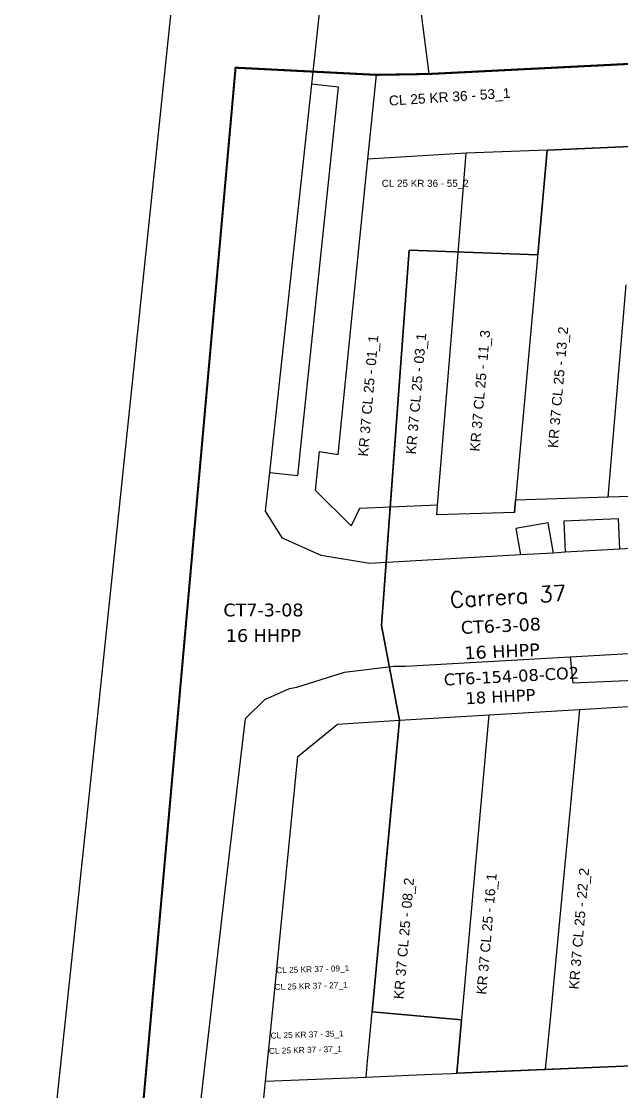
# Model space of a CAD drawing. Header units: millimetres. Extents: x -76.52126 to -76.51707, y 3.41842 to 3.42185.
# Drawn here: x -76.521026 to -76.520647, y 3.419933 to 3.42061 of the extents above; entities that cross this region are included whole.
import ezdxf

# ---------------------------------------------------------------- set-up
doc = ezdxf.new("R2010")
doc.units = ezdxf.units.MM
for name, color, linetype in [('CARTOGRAFIA', 252, 'Continuous'), ('COBERTURA CTO', 30, 'Continuous'), ('COBERTURA CTO - COUBICADO', 30, 'Continuous'), ('COBERTURA EMPALME', 2, 'Continuous'), ('PLACAS ZONA ABIERTA', 8, 'Continuous'), ('TEXCALLES', 7, 'Continuous')]:
    doc.layers.add(name, color=color, linetype=linetype)
doc.styles.add('ROMANS', font='romans.shx', dxfattribs={"height": 1.6})
doc.styles.get("Standard").update_dxf_attribs({"font": 'arial.ttf'})
doc.styles.add('style2', font='verdana.ttf', dxfattribs={"height": 0.1})

msp = doc.modelspace()

# ---------------------------------------------------------------- linework, layer by layer
at = {"layer": 'CARTOGRAFIA'}
for points in [[(-76.52097737, 3.42017745), (-76.52092949, 3.42063628), (-76.520861, 3.42126268), (-76.52085996, 3.42127212)], [(-76.52076303, 3.42030395), (-76.5208125, 3.42030187), (-76.52081763, 3.42029096), (-76.52084019, 3.42031324), (-76.52083774, 3.42033805), (-76.52082589, 3.42033607), (-76.52080707, 3.42052283), (-76.52080169, 3.42057623), (-76.52076839, 3.42057679), (-76.52077505, 3.42062962), (-76.52079997, 3.42062808), (-76.52079554, 3.42067885), (-76.52079077, 3.42073355), (-76.52078596, 3.42078872), (-76.52077782, 3.42088194), (-76.52076526, 3.42088024), (-76.52075876, 3.42102272), (-76.52069716, 3.42102191), (-76.5206397, 3.42102114), (-76.52064047, 3.42102989), (-76.52063874, 3.42102985), (-76.5205891, 3.42102847), (-76.52053192, 3.42102689)], [(-76.52084264, 3.42057031), (-76.52082437, 3.42073825), (-76.52082032, 3.4207738)], [(-76.52076839, 3.42057679), (-76.52077505, 3.42062962)], [(-76.52061491, 3.42058451), (-76.52076839, 3.42057679)], [(-76.52080707, 3.42052283), (-76.52080169, 3.42057623), (-76.52076839, 3.42057679)], [(-76.52086919, 3.4203246), (-76.52085137, 3.42032271), (-76.52082563, 3.42056851), (-76.52084264, 3.42057031)], [(-76.52086919, 3.4203246), (-76.52084264, 3.42057031)], [(-76.52069358, 3.4205286), (-76.52074489, 3.4205266)], [(-76.52069358, 3.4205286), (-76.52071364, 3.42030711)], [(-76.52066511, 3.42052981), (-76.52069358, 3.4205286)], [(-76.52064832, 3.4205305), (-76.52066511, 3.42052981)], [(-76.52063633, 3.42053108), (-76.52064832, 3.4205305)], [(-76.52076303, 3.42030395), (-76.5208125, 3.42030187), (-76.52081763, 3.42029096), (-76.52084019, 3.42031324), (-76.52083774, 3.42033805), (-76.52082589, 3.42033607), (-76.52080707, 3.42052283)], [(-76.52074489, 3.4205266), (-76.52080707, 3.42052283)], [(-76.52075409, 3.4204137), (-76.52074489, 3.4205266)], [(-76.52065515, 3.42030901), (-76.52064377, 3.42044335)], [(-76.52075598, 3.42039045), (-76.52075409, 3.4204137)], [(-76.52076303, 3.42030395), (-76.52075598, 3.42039045)], [(-76.52071061, 3.42027258), (-76.52080601, 3.42026718), (-76.52083679, 3.42027213), (-76.52086127, 3.4202832), (-76.52087189, 3.42030021), (-76.52086919, 3.4203246)], [(-76.52055147, 3.42031237), (-76.52060644, 3.42031059), (-76.52065515, 3.42030901), (-76.52071364, 3.42030711)], [(-76.52071434, 3.42029943), (-76.52071364, 3.42030711)], [(-76.52071364, 3.42030711), (-76.52071434, 3.42029943)], [(-76.52065515, 3.42030901), (-76.52071364, 3.42030711)], [(-76.52060644, 3.42031059), (-76.52065515, 3.42030901)], [(-76.52076352, 3.42029791), (-76.52076303, 3.42030395)], [(-76.52076352, 3.42029791), (-76.52076303, 3.42030395)], [(-76.52071434, 3.42029943), (-76.52076352, 3.42029791)], [(-76.52071434, 3.42029943), (-76.52076352, 3.42029791)], [(-76.52068973, 3.42027375), (-76.52069306, 3.42029283), (-76.5207134, 3.42028932), (-76.52071061, 3.42027258)], [(-76.5206477, 3.42027618), (-76.52064851, 3.42029535), (-76.52068307, 3.42029391), (-76.52068226, 3.4202742)], [(-76.52068973, 3.42027375), (-76.52071061, 3.42027258)], [(-76.52068226, 3.4202742), (-76.52068973, 3.42027375)], [(-76.5206477, 3.42027618), (-76.52068226, 3.4202742)], [(-76.52063258, 3.42027699), (-76.5206477, 3.42027618)], [(-76.52067911, 3.42020814), (-76.5206774, 3.42019167), (-76.52062358, 3.42019392), (-76.52062358, 3.42021129)], [(-76.52067911, 3.42020814), (-76.52062358, 3.42021129)], [(-76.52089736, 3.42006027), (-76.52088467, 3.42016917), (-76.52087234, 3.42018105), (-76.52085677, 3.42018807), (-76.52085218, 3.42018897), (-76.52082203, 3.42019842), (-76.52079071, 3.42020211), (-76.52078342, 3.42020211), (-76.52067911, 3.42020814)], [(-76.52102642, 3.41971584), (-76.52099717, 3.41998998), (-76.52097737, 3.42017745)], [(-76.52088215, 3.41983737), (-76.52087193, 3.41993959), (-76.52086802, 3.41997866), (-76.52085138, 3.42014499), (-76.52082644, 3.4201656), (-76.52078715, 3.42016797), (-76.52073038, 3.42017139), (-76.5206733, 3.42017484), (-76.52062184, 3.42017794)], [(-76.5206733, 3.42017484), (-76.52062184, 3.42017794)], [(-76.52078715, 3.42016797), (-76.52073038, 3.42017139)], [(-76.52074651, 3.41999302), (-76.52073038, 3.42017139)], [(-76.52073038, 3.42017139), (-76.5206733, 3.42017484)], [(-76.5206733, 3.42017484), (-76.52069162, 3.41998128)], [(-76.52086802, 3.41997866), (-76.52085138, 3.42014499), (-76.52082644, 3.4201656), (-76.52078715, 3.42016797)], [(-76.52079552, 3.42007853), (-76.52078715, 3.42016797)], [(-76.52079772, 3.42005498), (-76.52079552, 3.42007853)], [(-76.52092175, 3.41984976), (-76.52089736, 3.42006027)], [(-76.52080441, 3.4199836), (-76.52079772, 3.42005498)], [(-76.52075088, 3.4199447), (-76.52074651, 3.41999302)], [(-76.52080734, 3.41995223), (-76.52080441, 3.4199836)], [(-76.52069162, 3.41998128), (-76.52069486, 3.41994707)], [(-76.52087193, 3.41993959), (-76.52086802, 3.41997866)], [(-76.52080827, 3.41994228), (-76.52080734, 3.41995223)], [(-76.52073231, 3.41994548), (-76.5206999, 3.41994685)], [(-76.5206999, 3.41994685), (-76.52069486, 3.41994707)], [(-76.52069486, 3.41994707), (-76.52067665, 3.41994784)], [(-76.52067665, 3.41994784), (-76.5206402, 3.41994938)], [(-76.52088215, 3.41983737), (-76.52087193, 3.41993959)], [(-76.52087193, 3.41993959), (-76.52080827, 3.41994228)], [(-76.52080827, 3.41994228), (-76.52078095, 3.41994343)], [(-76.52078095, 3.41994343), (-76.52076617, 3.41994405)], [(-76.52076617, 3.41994405), (-76.5207537, 3.41994458)], [(-76.5207537, 3.41994458), (-76.52075088, 3.4199447)], [(-76.52075088, 3.4199447), (-76.52073231, 3.41994548)]]:
    msp.add_lwpolyline(points, dxfattribs=at)
at = {"layer": 'COBERTURA CTO'}
for points in [[(-76.52054898, 3.42053546), (-76.52054646, 3.42058795), (-76.5207684, 3.42057679), (-76.5208017, 3.42057623), (-76.52089087, 3.42058077), (-76.52097195, 3.41967193), (-76.52089887, 3.41967025), (-76.52062216, 3.41968501), (-76.52063516, 3.41975045), (-76.52062419, 3.41984354), (-76.52060995, 3.41995065), (-76.52075088, 3.4199447), (-76.52074783, 3.41997848), (-76.52080441, 3.41998359), (-76.52078715, 3.42016796), (-76.52079843, 3.42022789), (-76.52079293, 3.42030269), (-76.520781, 3.42046529), (-76.52069959, 3.42046233), (-76.52069359, 3.4205286), (-76.52063633, 3.42053108), (-76.52059259, 3.42053334)], [(-76.520781, 3.42046529), (-76.52079843, 3.42022789), (-76.52078715, 3.42016796), (-76.52080441, 3.41998359), (-76.52074783, 3.41997848), (-76.52075088, 3.4199447), (-76.52069486, 3.41994706), (-76.52064021, 3.41994937), (-76.52060995, 3.41995065), (-76.52058244, 3.41995181), (-76.5205646, 3.42018233), (-76.52055148, 3.42031237), (-76.5205511, 3.42031595), (-76.52052773, 3.4205365), (-76.52054899, 3.42053543), (-76.52059259, 3.42053334), (-76.52063633, 3.42053108), (-76.52069359, 3.4205286), (-76.52069959, 3.42046233)]]:
    msp.add_lwpolyline(points, close=True, dxfattribs=at)
at = {"layer": 'COBERTURA EMPALME', "const_width": 0.0000013}
msp.add_lwpolyline([(-76.52016306, 3.42056107), (-76.52021763, 3.42055819), (-76.52022234, 3.42049424), (-76.52029667, 3.42048988), (-76.52042669, 3.42048631), (-76.52041953, 3.42054954), (-76.5205473, 3.42054351), (-76.52054646, 3.42058795), (-76.52076845, 3.42057679), (-76.5208017, 3.42057623), (-76.52089087, 3.42058077), (-76.52095071, 3.41990994), (-76.5210162, 3.41931272)], dxfattribs=at)

# ---------------------------------------------------------------- texts
at = {"layer": 'COBERTURA CTO', "char_height": 0.0000080801, "attachment_point": 1, "line_spacing_factor": 0.6, "style": 'style2'}
for s, width, heights, insert, rotation in [('\\pxqc;CT7-3-08\\P\\P16 HHPP', 0.0000683392, [0.00002731], (-76.52090739, 3.42024175), 0.02536), ('\\pxqc;CT6-3-08\\P\\P16 HHPP', 0.0000590878, [0.00004492], (-76.52075268, 3.42023041), 2.65453)]:
    msp.add_mtext_dynamic_manual_height_columns(s, width=width, gutter_width=0.00067845, heights=heights, dxfattribs=dict(at, insert=insert, rotation=rotation))
at = {"layer": 'COBERTURA CTO - COUBICADO', "insert": (-76.52075928, 3.42019736), "char_height": 0.0000075, "width": 0.0000860698, "attachment_point": 1, "rotation": 3.00853, "style": 'style2'}
msp.add_mtext('CT6-154-08-CO2\\P    18 HHPP', dxfattribs=at)
at = {"layer": 'PLACAS ZONA ABIERTA'}
for s, height, rotation, p in [('CL 25 KR 36 - 53_1', 0.0000062377, 3.74334, (-76.52079361, 3.42055672)), ('KR 37 CL 25 - 11_3', 0.0000062377, 85, (-76.52073645, 3.42033776)), ('KR 37 CL 25 - 13_2', 0.0000062377, 85, (-76.520687, 3.42033997)), ('KR 37 CL 25 - 01_1', 0.0000062377, 85, (-76.52080718, 3.42033461)), ('KR 37 CL 25 - 03_1', 0.0000062377, 85, (-76.52077684, 3.42033596)), ('KR 37 CL 25 - 16_1', 0.0000062377, 85, (-76.52073226, 3.41999425)), ('KR 37 CL 25 - 22_2', 0.0000062377, 85, (-76.52067379, 3.41999753)), ('KR 37 CL 25 - 08_2', 0.0000062377, 85, (-76.5207846, 3.41999132)), ('CL 25 KR 37 - 09_1', 0.0000037426, 1.74, (-76.52086509, 3.42000792)), ('CL 25 KR 37 - 27_1', 0.0000037426, 1.74, (-76.52086615, 3.41999736)), ('CL 25 KR 37 - 35_1', 0.0000037426, 1.73996, (-76.52086864, 3.4199666)), ('CL 25 KR 37 - 37_1', 0.0000037426, 1.73996, (-76.52086971, 3.41995687))]:
    msp.add_text(s, height=height, rotation=rotation, dxfattribs=at).set_placement(p)
msp.add_text('CL 25 KR 36 - 55_2', height=0.0000044555, dxfattribs=at).set_placement((-76.52079835, 3.42050541))
at = {"layer": 'TEXCALLES', "style": 'ROMANS'}
msp.add_text('Carrera 37', height=0.00001, rotation=3.42597, dxfattribs=at).set_placement((-76.52075486, 3.42023915))

doc.saveas('drawing.dxf')
